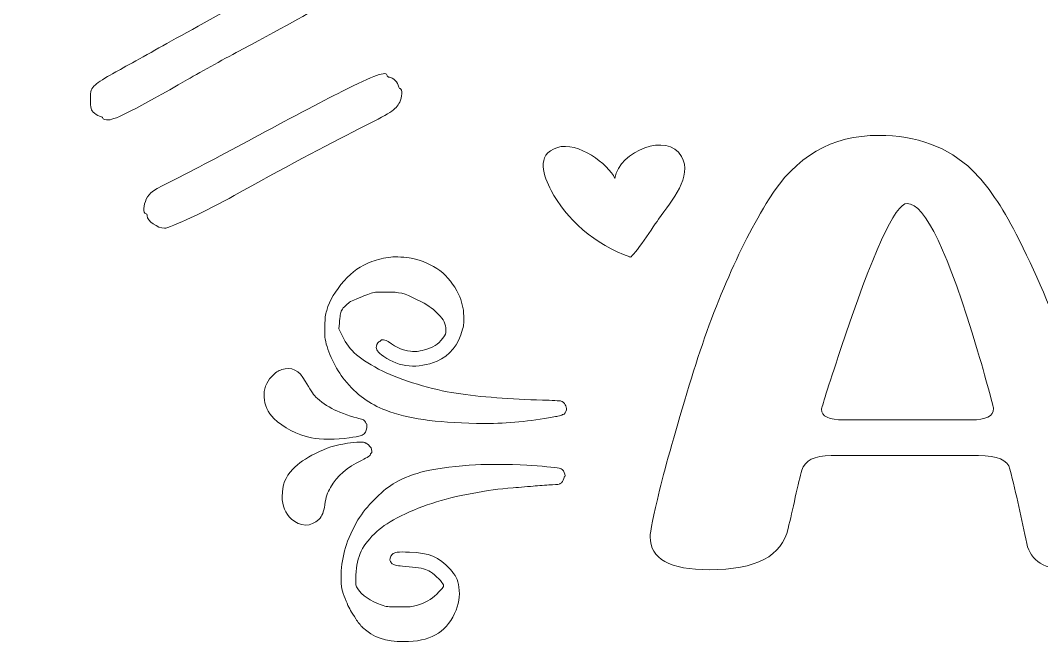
# Model space of a CAD drawing. Header units: inches. Extents: x 0.81 to 5.2, y -5.8 to -0.1.
# Drawn here: x 0.809 to 3.003, y -4.289 to -2.953 of the extents above; entities that cross this region are included whole.
import ezdxf

# ---------------------------------------------------------------- set-up
doc = ezdxf.new("R2010")
doc.units = ezdxf.units.IN
doc.header["$MEASUREMENT"] = 0
doc.layers.add('Layer 1', color=7, linetype='Continuous')

# ---------------------------------------------------------------- blocks, each defined once
blk = doc.blocks.new('block 7')
at = {"layer": 'Layer 1', "lineweight": 0}
blk.add_open_spline([(2.2293, -3.2454), (2.2, -3.193), (2.0964, -3.2329), (2.0861, -3.2928), (2.0727, -3.2623), (2.0062, -3.2123), (1.9628, -3.2263), (1.9146, -3.2418), (1.934, -3.289), (1.9492, -3.3185), (1.9795, -3.3777), (2.0451, -3.4373), (2.1186, -3.4613), (2.1207, -3.4694), (2.1642, -3.4035), (2.1802, -3.3804), (2.2091, -3.339), (2.2542, -3.2898), (2.2293, -3.2454)], degree=3, knots=[0, 0, 0, 0, 1, 1, 1, 2, 2, 2, 3, 3, 3, 4, 4, 4, 5, 5, 5, 6, 6, 6, 6], dxfattribs=at)
blk = doc.blocks.new('block 34')
at = {"layer": 'Layer 1', "lineweight": 0}
blk.add_open_spline([(1.3789, -1.6968), (1.3743, -1.6975), (1.3708, -1.6996), (1.3708, -1.7013), (1.3708, -1.7031), (1.3676, -1.7056), (1.3637, -1.7066), (1.3598, -1.7077), (1.3567, -1.7109), (1.3567, -1.7137), (1.3567, -1.7162), (1.3549, -1.719), (1.3524, -1.7197), (1.35, -1.7208), (1.3482, -1.7282), (1.3482, -1.7388), (1.3485, -1.7571), (1.3588, -1.7769), (1.4291, -1.8938), (1.4428, -1.9171), (1.4693, -1.9616), (1.4873, -1.9927), (1.5329, -2.0707), (1.5562, -2.1053), (1.5671, -2.111), (1.5788, -2.1174), (1.6035, -2.117), (1.6077, -2.1106), (1.6095, -2.1078), (1.6109, -2.1071), (1.6109, -2.1085), (1.6109, -2.1124), (1.6187, -2.1046), (1.6265, -2.0923), (1.636, -2.0778), (1.6314, -2.058), (1.6113, -2.0262), (1.6017, -2.0118), (1.5851, -1.9839), (1.5738, -1.9644), (1.5629, -1.945), (1.5357, -1.8988), (1.5138, -1.862), (1.4919, -1.825), (1.4626, -1.7759), (1.4488, -1.7522), (1.4354, -1.7285), (1.4206, -1.707), (1.416, -1.7042), (1.4065, -1.6978), (1.3899, -1.6946), (1.3789, -1.6968)], degree=3, knots=[0, 0, 0, 0, 1, 1, 1, 2, 2, 2, 3, 3, 3, 4, 4, 4, 5, 5, 5, 6, 6, 6, 7, 7, 7, 8, 8, 8, 9, 9, 9, 10, 10, 10, 11, 11, 11, 12, 12, 12, 13, 13, 13, 14, 14, 14, 15, 15, 15, 16, 16, 16, 17, 17, 17, 17], dxfattribs=at)
blk = doc.blocks.new('block 33')
at = {"layer": 'Layer 1'}
blk.add_blockref('block 34', (0, 0), dxfattribs=at)
blk = doc.blocks.new('block 36')
at = {"layer": 'Layer 1', "lineweight": 0}
blk.add_open_spline([(1.1307, -1.8839), (1.1232, -1.8871), (1.113, -1.8991), (1.113, -1.9051), (1.113, -1.9076), (1.1116, -1.9097), (1.1095, -1.9097), (1.1045, -1.9097), (1.1052, -1.933), (1.1105, -1.9426), (1.1239, -1.9666), (1.3185, -2.1714), (1.3521, -2.1965), (1.3694, -2.2099), (1.3722, -2.2106), (1.3888, -2.2092), (1.4022, -2.2078), (1.4089, -2.2049), (1.4153, -2.1982), (1.4199, -2.1933), (1.4238, -2.1873), (1.4238, -2.1852), (1.4238, -2.1834), (1.4255, -2.1816), (1.4273, -2.1816), (1.4294, -2.1816), (1.4308, -2.1753), (1.4308, -2.1675), (1.4308, -2.1597), (1.4294, -2.1534), (1.4273, -2.1534), (1.4255, -2.1534), (1.4238, -2.1513), (1.4238, -2.1484), (1.4238, -2.146), (1.4146, -2.1354), (1.4036, -2.1248), (1.368, -2.0919), (1.273, -1.9941), (1.2302, -1.9468), (1.2076, -1.9217), (1.1854, -1.897), (1.1812, -1.8924), (1.1751, -1.8857), (1.1691, -1.8836), (1.1547, -1.8829), (1.1444, -1.8822), (1.1335, -1.8825), (1.1307, -1.8839)], degree=3, knots=[0, 0, 0, 0, 1, 1, 1, 2, 2, 2, 3, 3, 3, 4, 4, 4, 5, 5, 5, 6, 6, 6, 7, 7, 7, 8, 8, 8, 9, 9, 9, 10, 10, 10, 11, 11, 11, 12, 12, 12, 13, 13, 13, 14, 14, 14, 15, 15, 15, 16, 16, 16, 16], dxfattribs=at)
blk = doc.blocks.new('block 35')
at = {"layer": 'Layer 1'}
blk.add_blockref('block 36', (0, 0), dxfattribs=at)
blk = doc.blocks.new('block 38')
at = {"layer": 'Layer 1', "lineweight": 0}
blk.add_open_spline([(0.9315, -2.218), (0.9142, -2.2289), (0.9075, -2.2374), (0.9057, -2.2523), (0.9029, -2.2727), (0.9114, -2.2879), (0.9325, -2.2992), (0.9954, -2.3335), (1.286, -2.4465), (1.3111, -2.4465), (1.3274, -2.4465), (1.3436, -2.4355), (1.3521, -2.4189), (1.3574, -2.4091), (1.3584, -2.3864), (1.3535, -2.3864), (1.3517, -2.3864), (1.3496, -2.3833), (1.3485, -2.3797), (1.3461, -2.3702), (1.3284, -2.36), (1.2949, -2.349), (1.2359, -2.3296), (1.1225, -2.2854), (1.0441, -2.2512), (0.9615, -2.2155), (0.9435, -2.2102), (0.9315, -2.218)], degree=3, knots=[0, 0, 0, 0, 1, 1, 1, 2, 2, 2, 3, 3, 3, 4, 4, 4, 5, 5, 5, 6, 6, 6, 7, 7, 7, 8, 8, 8, 9, 9, 9, 9], dxfattribs=at)
blk = doc.blocks.new('block 37')
at = {"layer": 'Layer 1'}
blk.add_blockref('block 38', (0, 0), dxfattribs=at)
blk = doc.blocks.new('block 40')
at = {"layer": 'Layer 1', "lineweight": 0}
blk.add_open_spline([(1.2949, -2.6442), (1.2832, -2.646), (1.2285, -2.6488), (1.173, -2.651), (1.1176, -2.6534), (1.0501, -2.6566), (1.0229, -2.6584), (0.9958, -2.6601), (0.947, -2.6619), (0.9149, -2.6619), (0.8425, -2.6619), (0.8326, -2.6651), (0.8174, -2.6926), (0.8089, -2.7075), (0.8125, -2.7202), (0.8298, -2.7396), (0.8375, -2.7484), (0.8386, -2.7484), (0.8969, -2.7495), (0.9294, -2.7502), (0.983, -2.7491), (1.0159, -2.747), (1.0491, -2.7449), (1.1324, -2.7406), (1.2013, -2.7378), (1.2726, -2.7346), (1.3312, -2.7308), (1.3372, -2.7283), (1.3503, -2.7233), (1.3637, -2.7117), (1.3637, -2.7053), (1.3637, -2.7029), (1.3655, -2.7007), (1.3673, -2.7007), (1.3722, -2.7007), (1.3715, -2.6785), (1.3662, -2.6683), (1.3577, -2.6517), (1.3411, -2.6404), (1.3259, -2.6411), (1.3203, -2.6414), (1.3065, -2.6428), (1.2949, -2.6442)], degree=3, knots=[0, 0, 0, 0, 1, 1, 1, 2, 2, 2, 3, 3, 3, 4, 4, 4, 5, 5, 5, 6, 6, 6, 7, 7, 7, 8, 8, 8, 9, 9, 9, 10, 10, 10, 11, 11, 11, 12, 12, 12, 13, 13, 13, 14, 14, 14, 14], dxfattribs=at)
blk = doc.blocks.new('block 39')
at = {"layer": 'Layer 1'}
blk.add_blockref('block 40', (0, 0), dxfattribs=at)
blk = doc.blocks.new('block 42')
at = {"layer": 'Layer 1', "lineweight": 0}
blk.add_open_spline([(1.3037, -2.9038), (1.2444, -2.9359), (1.1596, -2.9826), (1.1148, -3.0076), (1.0703, -3.0327), (1.0215, -3.0595), (1.0071, -3.0677), (0.9926, -3.0754), (0.976, -3.0864), (0.97, -3.0917), (0.9604, -3.1001), (0.9594, -3.103), (0.9594, -3.1231), (0.9594, -3.1418), (0.9604, -3.1461), (0.9679, -3.1524), (0.9724, -3.1566), (0.9784, -3.1598), (0.9813, -3.1598), (0.9837, -3.1598), (0.9859, -3.1612), (0.9859, -3.1634), (0.9859, -3.1651), (0.9915, -3.1669), (0.9986, -3.1669), (1.012, -3.1669), (1.059, -3.1429), (1.1677, -3.0804), (1.1988, -3.0624), (1.2521, -3.033), (1.286, -3.015), (1.3831, -2.9635), (1.4499, -2.9264), (1.4559, -2.9197), (1.4591, -2.9165), (1.4637, -2.9084), (1.4661, -2.9013), (1.4757, -2.8752), (1.4524, -2.8452), (1.4223, -2.8455), (1.4149, -2.8459), (1.3754, -2.8653), (1.3037, -2.9038)], degree=3, knots=[0, 0, 0, 0, 1, 1, 1, 2, 2, 2, 3, 3, 3, 4, 4, 4, 5, 5, 5, 6, 6, 6, 7, 7, 7, 8, 8, 8, 9, 9, 9, 10, 10, 10, 11, 11, 11, 12, 12, 12, 13, 13, 13, 14, 14, 14, 14], dxfattribs=at)
blk = doc.blocks.new('block 41')
at = {"layer": 'Layer 1'}
blk.add_blockref('block 42', (0, 0), dxfattribs=at)
blk = doc.blocks.new('block 44')
at = {"layer": 'Layer 1', "lineweight": 0}
blk.add_open_spline([(1.4997, -3.1058), (1.4591, -3.1263), (1.374, -3.1711), (1.3108, -3.2054), (1.2475, -3.2396), (1.1734, -3.2785), (1.1462, -3.2923), (1.0904, -3.3198), (1.0872, -3.3223), (1.0794, -3.3375), (1.0734, -3.3495), (1.0724, -3.3682), (1.0777, -3.3682), (1.0798, -3.3682), (1.0812, -3.3707), (1.0812, -3.3735), (1.0812, -3.3841), (1.1038, -3.4), (1.1186, -3.4), (1.1292, -3.4), (1.2108, -3.3615), (1.2684, -3.3297), (1.3704, -3.2728), (1.4683, -3.2206), (1.535, -3.187), (1.606, -3.1514), (1.6141, -3.1461), (1.6243, -3.1287), (1.6293, -3.1196), (1.63, -3.0998), (1.625, -3.0998), (1.6233, -3.0998), (1.6215, -3.0973), (1.6215, -3.0945), (1.6215, -3.0917), (1.6183, -3.086), (1.6145, -3.0821), (1.6106, -3.0783), (1.6049, -3.0751), (1.6021, -3.0751), (1.5993, -3.0751), (1.5968, -3.0733), (1.5968, -3.0715), (1.5968, -3.0609), (1.5693, -3.0705), (1.4997, -3.1058)], degree=3, knots=[0, 0, 0, 0, 1, 1, 1, 2, 2, 2, 3, 3, 3, 4, 4, 4, 5, 5, 5, 6, 6, 6, 7, 7, 7, 8, 8, 8, 9, 9, 9, 10, 10, 10, 11, 11, 11, 12, 12, 12, 13, 13, 13, 14, 14, 14, 15, 15, 15, 15], dxfattribs=at)
blk = doc.blocks.new('block 43')
at = {"layer": 'Layer 1'}
blk.add_blockref('block 44', (0, 0), dxfattribs=at)
blk = doc.blocks.new('block 32')
at = {"layer": 'Layer 1'}
for name in ['block 33', 'block 35', 'block 37', 'block 39', 'block 41', 'block 43']:
    blk.add_blockref(name, (0, 0), dxfattribs=at)
blk = doc.blocks.new('block 18')
at = {"layer": 'Layer 1'}
blk.add_blockref('block 32', (0, 0), dxfattribs=at)
blk = doc.blocks.new('block 77')
at = {"layer": 'Layer 1', "lineweight": 0}
blk.add_open_spline([(1.9706, -3.7716), (1.9689, -3.771), (1.9508, -3.7699), (1.9305, -3.7695), (1.8633, -3.7679), (1.7977, -3.7628), (1.7449, -3.7549), (1.6959, -3.7476), (1.6251, -3.7262), (1.5878, -3.7075), (1.5375, -3.6821), (1.5162, -3.6638), (1.5008, -3.6321), (1.5008, -3.6321), (1.493, -3.6162), (1.493, -3.6162), (1.493, -3.6162), (1.4943, -3.6044), (1.4943, -3.6044), (1.495, -3.5978), (1.4959, -3.59), (1.4961, -3.5869), (1.4964, -3.5838), (1.4979, -3.579), (1.4993, -3.5761), (1.502, -3.571), (1.5132, -3.5603), (1.5185, -3.5577), (1.5375, -3.549), (1.5495, -3.5439), (1.5589, -3.5409), (1.5697, -3.5372), (1.5711, -3.537), (1.5945, -3.5372), (1.6254, -3.5373), (1.632, -3.5389), (1.6616, -3.5537), (1.6847, -3.5653), (1.6914, -3.5698), (1.7063, -3.5844), (1.7186, -3.5964), (1.7231, -3.6057), (1.7232, -3.6189), (1.7232, -3.628), (1.7232, -3.6281), (1.7164, -3.6367), (1.7054, -3.6504), (1.6971, -3.6557), (1.677, -3.6615), (1.663, -3.6655), (1.6595, -3.6659), (1.6473, -3.6643), (1.6287, -3.662), (1.62, -3.6582), (1.5993, -3.6437), (1.5938, -3.6399), (1.5839, -3.6388), (1.5829, -3.6418), (1.5826, -3.6426), (1.5818, -3.6433), (1.581, -3.6433), (1.5785, -3.6433), (1.5748, -3.6487), (1.5739, -3.6536), (1.5725, -3.6609), (1.5762, -3.6659), (1.5897, -3.6755), (1.6232, -3.6995), (1.6628, -3.703), (1.7042, -3.6857), (1.7309, -3.6746), (1.7506, -3.65), (1.759, -3.6173), (1.762, -3.6059), (1.7623, -3.6025), (1.7618, -3.5892), (1.7609, -3.5711), (1.7576, -3.557), (1.7504, -3.542), (1.7302, -3.4999), (1.697, -3.4744), (1.6486, -3.4644), (1.6386, -3.4623), (1.6135, -3.4608), (1.6051, -3.4619), (1.5905, -3.4637), (1.5764, -3.4672), (1.5641, -3.4718), (1.5397, -3.481), (1.5224, -3.4929), (1.5046, -3.513), (1.4851, -3.5352), (1.4734, -3.5547), (1.467, -3.5766), (1.4641, -3.5868), (1.4635, -3.5917), (1.463, -3.6096), (1.4627, -3.6213), (1.4631, -3.6343), (1.4639, -3.6387), (1.4685, -3.6648), (1.4866, -3.703), (1.5055, -3.7262), (1.5314, -3.7579), (1.5587, -3.778), (1.5938, -3.7913), (1.642, -3.8094), (1.6981, -3.8176), (1.7888, -3.8197), (1.8386, -3.8209), (1.8855, -3.8174), (1.9351, -3.8089), (1.9457, -3.807), (1.9585, -3.8049), (1.9635, -3.8042), (1.9687, -3.8034), (1.973, -3.8023), (1.9732, -3.8016), (1.9734, -3.8009), (1.9742, -3.8004), (1.975, -3.8004), (1.9774, -3.8004), (1.9812, -3.795), (1.982, -3.7906), (1.9834, -3.7835), (1.9779, -3.7743), (1.9706, -3.7716)], degree=3, knots=[0, 0, 0, 0, 1, 1, 1, 2, 2, 2, 3, 3, 3, 4, 4, 4, 5, 5, 5, 6, 6, 6, 7, 7, 7, 8, 8, 8, 9, 9, 9, 10, 10, 10, 11, 11, 11, 12, 12, 12, 13, 13, 13, 14, 14, 14, 15, 15, 15, 16, 16, 16, 17, 17, 17, 18, 18, 18, 19, 19, 19, 20, 20, 20, 21, 21, 21, 22, 22, 22, 23, 23, 23, 24, 24, 24, 25, 25, 25, 26, 26, 26, 27, 27, 27, 28, 28, 28, 29, 29, 29, 30, 30, 30, 31, 31, 31, 32, 32, 32, 33, 33, 33, 34, 34, 34, 35, 35, 35, 36, 36, 36, 37, 37, 37, 38, 38, 38, 39, 39, 39, 40, 40, 40, 41, 41, 41, 42, 42, 42, 42], dxfattribs=at)
blk = doc.blocks.new('block 76')
at = {"layer": 'Layer 1'}
blk.add_blockref('block 77', (0, 0), dxfattribs=at)
blk = doc.blocks.new('block 79')
at = {"layer": 'Layer 1', "lineweight": 0}
blk.add_open_spline([(1.5153, -3.8507), (1.5258, -3.8491), (1.5365, -3.8473), (1.5391, -3.8466), (1.5455, -3.8449), (1.5504, -3.8402), (1.5521, -3.8341), (1.5538, -3.8277), (1.554, -3.8202), (1.5524, -3.8202), (1.5517, -3.8202), (1.5509, -3.8189), (1.5504, -3.8172), (1.5495, -3.8135), (1.5441, -3.8102), (1.5364, -3.809), (1.5261, -3.8074), (1.4957, -3.7967), (1.4832, -3.7904), (1.4688, -3.7832), (1.4527, -3.7719), (1.4437, -3.7629), (1.4374, -3.7564), (1.4305, -3.7461), (1.4209, -3.7285), (1.4083, -3.7057), (1.3905, -3.6969), (1.3705, -3.7039), (1.3629, -3.7064), (1.3574, -3.7102), (1.3485, -3.7192), (1.3252, -3.7426), (1.3275, -3.7834), (1.3538, -3.8093), (1.3732, -3.8283), (1.4044, -3.8445), (1.4341, -3.8508), (1.453, -3.8548), (1.4886, -3.8548), (1.5153, -3.8507)], degree=3, knots=[0, 0, 0, 0, 1, 1, 1, 2, 2, 2, 3, 3, 3, 4, 4, 4, 5, 5, 5, 6, 6, 6, 7, 7, 7, 8, 8, 8, 9, 9, 9, 10, 10, 10, 11, 11, 11, 12, 12, 12, 13, 13, 13, 13], dxfattribs=at)
blk = doc.blocks.new('block 78')
at = {"layer": 'Layer 1'}
blk.add_blockref('block 79', (0, 0), dxfattribs=at)
blk = doc.blocks.new('block 81')
at = {"layer": 'Layer 1', "lineweight": 0}
blk.add_open_spline([(1.5615, -3.8853), (1.5615, -3.8844), (1.5622, -3.8836), (1.5628, -3.8836), (1.5648, -3.8836), (1.5644, -3.8766), (1.5623, -3.8725), (1.56, -3.8681), (1.554, -3.8625), (1.5515, -3.8625), (1.5505, -3.8625), (1.5496, -3.8618), (1.5496, -3.8611), (1.5496, -3.859), (1.5297, -3.8598), (1.5116, -3.8625), (1.4845, -3.8666), (1.467, -3.8721), (1.4427, -3.8842), (1.4217, -3.8948), (1.4065, -3.9055), (1.3941, -3.9184), (1.3775, -3.9359), (1.3715, -3.9512), (1.3714, -3.9768), (1.3714, -3.9969), (1.3781, -4.0132), (1.3912, -4.0253), (1.4098, -4.0423), (1.4342, -4.0425), (1.4502, -4.026), (1.4576, -4.0183), (1.4605, -4.0111), (1.463, -3.9945), (1.4654, -3.9781), (1.4685, -3.9685), (1.475, -3.9574), (1.4895, -3.9326), (1.5107, -3.9141), (1.5417, -3.8992), (1.5558, -3.8924), (1.5615, -3.8885), (1.5615, -3.8853)], degree=3, knots=[0, 0, 0, 0, 1, 1, 1, 2, 2, 2, 3, 3, 3, 4, 4, 4, 5, 5, 5, 6, 6, 6, 7, 7, 7, 8, 8, 8, 9, 9, 9, 10, 10, 10, 11, 11, 11, 12, 12, 12, 13, 13, 13, 14, 14, 14, 14], dxfattribs=at)
blk = doc.blocks.new('block 80')
at = {"layer": 'Layer 1'}
blk.add_blockref('block 81', (0, 0), dxfattribs=at)
blk = doc.blocks.new('block 83')
at = {"layer": 'Layer 1', "lineweight": 0}
blk.add_open_spline([(1.9691, -3.9167), (1.965, -3.9154), (1.9397, -3.9126), (1.9074, -3.91), (1.8852, -3.9081), (1.8127, -3.9074), (1.7866, -3.9087), (1.752, -3.9104), (1.7053, -3.9163), (1.6777, -3.9227), (1.6563, -3.9274), (1.6313, -3.9371), (1.6147, -3.9467), (1.5884, -3.962), (1.5577, -3.9921), (1.5376, -4.0218), (1.529, -4.0345), (1.5158, -4.062), (1.5093, -4.0803), (1.4976, -4.114), (1.4944, -4.1628), (1.5023, -4.1853), (1.5079, -4.2007), (1.5138, -4.2143), (1.5185, -4.2217), (1.5208, -4.2257), (1.5258, -4.2339), (1.5297, -4.2401), (1.5334, -4.2463), (1.5398, -4.2544), (1.5441, -4.2583), (1.5676, -4.2803), (1.5925, -4.2889), (1.6328, -4.2889), (1.6889, -4.2889), (1.7218, -4.2708), (1.7417, -4.2287), (1.7512, -4.2086), (1.7541, -4.1915), (1.7511, -4.1717), (1.7486, -4.155), (1.7442, -4.1461), (1.7322, -4.1331), (1.7078, -4.1067), (1.6874, -4.0981), (1.6452, -4.0965), (1.6191, -4.0956), (1.6132, -4.0964), (1.608, -4.1014), (1.603, -4.1062), (1.6012, -4.1136), (1.6043, -4.1166), (1.6055, -4.1178), (1.6064, -4.1194), (1.6064, -4.12), (1.6064, -4.1219), (1.6146, -4.1251), (1.6212, -4.1259), (1.6243, -4.1261), (1.6346, -4.127), (1.644, -4.1278), (1.6654, -4.1297), (1.6775, -4.1321), (1.6867, -4.1365), (1.6946, -4.1404), (1.7131, -4.1578), (1.7165, -4.1645), (1.7186, -4.1688), (1.7186, -4.1692), (1.7165, -4.1725), (1.7153, -4.1743), (1.7095, -4.1808), (1.7036, -4.1866), (1.6915, -4.1986), (1.6789, -4.2059), (1.6599, -4.2113), (1.6503, -4.214), (1.6465, -4.2143), (1.6229, -4.2143), (1.5966, -4.2143), (1.5965, -4.2142), (1.5842, -4.21), (1.5615, -4.2022), (1.5425, -4.1891), (1.5336, -4.1751), (1.5291, -4.1682), (1.5291, -4.168), (1.5294, -4.1536), (1.5301, -4.1107), (1.5406, -4.0852), (1.5695, -4.0571), (1.5839, -4.0432), (1.5957, -4.035), (1.6184, -4.023), (1.6655, -3.9983), (1.716, -3.9817), (1.7793, -3.9701), (1.8125, -3.964), (1.8372, -3.9607), (1.8678, -3.9582), (1.8819, -3.9571), (1.9033, -3.9553), (1.9153, -3.9542), (1.9273, -3.953), (1.944, -3.952), (1.9523, -3.9517), (1.9618, -3.9514), (1.9676, -3.9507), (1.9679, -3.9497), (1.9681, -3.9489), (1.9691, -3.9483), (1.9698, -3.9483), (1.9721, -3.9481), (1.9755, -3.943), (1.9766, -3.938), (1.9771, -3.9357), (1.978, -3.9338), (1.9786, -3.9338), (1.9803, -3.9338), (1.9784, -3.9253), (1.9758, -3.9216), (1.9745, -3.9196), (1.9714, -3.9175), (1.9691, -3.9167)], degree=3, knots=[0, 0, 0, 0, 1, 1, 1, 2, 2, 2, 3, 3, 3, 4, 4, 4, 5, 5, 5, 6, 6, 6, 7, 7, 7, 8, 8, 8, 9, 9, 9, 10, 10, 10, 11, 11, 11, 12, 12, 12, 13, 13, 13, 14, 14, 14, 15, 15, 15, 16, 16, 16, 17, 17, 17, 18, 18, 18, 19, 19, 19, 20, 20, 20, 21, 21, 21, 22, 22, 22, 23, 23, 23, 24, 24, 24, 25, 25, 25, 26, 26, 26, 27, 27, 27, 28, 28, 28, 29, 29, 29, 30, 30, 30, 31, 31, 31, 32, 32, 32, 33, 33, 33, 34, 34, 34, 35, 35, 35, 36, 36, 36, 37, 37, 37, 38, 38, 38, 39, 39, 39, 40, 40, 40, 41, 41, 41, 41], dxfattribs=at)
blk = doc.blocks.new('block 82')
at = {"layer": 'Layer 1'}
blk.add_blockref('block 83', (0, 0), dxfattribs=at)
blk = doc.blocks.new('block 75')
at = {"layer": 'Layer 1'}
for name in ['block 76', 'block 78', 'block 80', 'block 82']:
    blk.add_blockref(name, (0, 0), dxfattribs=at)
blk = doc.blocks.new('block 86')
at = {"layer": 'Layer 1', "lineweight": 0}
for points, knots in [([(2.474, -3.9781), (2.4683, -4.0036), (2.4633, -4.0261), (2.4586, -4.0456), (2.4458, -4.1049), (2.3893, -4.1344), (2.2893, -4.1344), (2.2044, -4.1344), (2.162, -4.1109), (2.162, -4.0637), (2.162, -4.0525), (2.1688, -4.0189), (2.1825, -3.9631), (2.1961, -3.9073), (2.2173, -3.832), (2.2461, -3.7372), (2.2946, -3.5764), (2.3518, -3.443), (2.4178, -3.3369), (2.4738, -3.2457), (2.5523, -3.2002), (2.6531, -3.2002), (2.7349, -3.2002), (2.802, -3.2251), (2.8543, -3.2752), (2.8868, -3.3071), (2.9183, -3.353), (2.9486, -3.4126), (3.0297, -3.5718), (3.0976, -3.7614), (3.1521, -3.9815), (3.1597, -4.0102), (3.1635, -4.0339), (3.1635, -4.0522), (3.1635, -4.0742), (3.159, -4.0915), (3.1498, -4.1039), (3.1346, -4.1243), (3.1055, -4.1344), (3.0623, -4.1344), (3.01, -4.1344), (2.9797, -4.1156), (2.9714, -4.078), (2.9607, -4.0256), (2.9486, -3.9723), (2.935, -3.9179), (2.9304, -3.8986), (2.9081, -3.889), (2.8679, -3.889), (2.8679, -3.889), (2.5507, -3.889), (2.5507, -3.889), (2.5151, -3.889), (2.4943, -3.8994), (2.4882, -3.9202), (2.4844, -3.9335), (2.4797, -3.9527), (2.474, -3.9781)], [0, 0, 0, 0, 1, 1, 1, 2, 2, 2, 3, 3, 3, 4, 4, 4, 5, 5, 5, 6, 6, 6, 7, 7, 7, 8, 8, 8, 9, 9, 9, 10, 10, 10, 11, 11, 11, 12, 12, 12, 13, 13, 13, 14, 14, 14, 15, 15, 15, 16, 16, 16, 17, 17, 17, 18, 18, 18, 19, 19, 19, 19]), ([(2.852, -3.8122), (2.8838, -3.8122), (2.8998, -3.804), (2.8998, -3.7876), (2.8998, -3.7836), (2.8884, -3.7422), (2.8657, -3.6634), (2.8027, -3.4522), (2.7523, -3.3466), (2.7145, -3.3466), (2.6887, -3.3466), (2.6409, -3.4514), (2.5712, -3.661), (2.5439, -3.743), (2.5303, -3.7859), (2.5303, -3.7894), (2.5303, -3.8047), (2.5462, -3.8122), (2.578, -3.8122), (2.578, -3.8122), (2.852, -3.8122), (2.852, -3.8122)], [0, 0, 0, 0, 1, 1, 1, 2, 2, 2, 3, 3, 3, 4, 4, 4, 5, 5, 5, 6, 6, 6, 7, 7, 7, 7])]:
    blk.add_open_spline(points, degree=3, knots=knots, dxfattribs=at)
blk = doc.blocks.new('block 85')
at = {"layer": 'Layer 1'}
blk.add_blockref('block 86', (0, 0), dxfattribs=at)
blk = doc.blocks.new('block 88')
at = {"layer": 'Layer 1', "lineweight": 0}
blk.add_open_spline([(3.625, -4.0343), (3.625, -4.1011), (3.5768, -4.1344), (3.4806, -4.1344), (3.4382, -4.1344), (3.4079, -4.1292), (3.3897, -4.1188), (3.3768, -4.1121), (3.3673, -4.1039), (3.3613, -4.0942), (3.3521, -4.0803), (3.3476, -4.0586), (3.3476, -4.0294), (3.3476, -4.0294), (3.3476, -3.3105), (3.3476, -3.3105), (3.3476, -3.3009), (3.3389, -3.2961), (3.3215, -3.2961), (3.3215, -3.2961), (3.1975, -3.2961), (3.1975, -3.2961), (3.1604, -3.2961), (3.1322, -3.2922), (3.1129, -3.2841), (3.0935, -3.2761), (3.0839, -3.2673), (3.0839, -3.2578), (3.0839, -3.243), (3.0932, -3.2321), (3.1118, -3.2254), (3.1303, -3.2185), (3.1525, -3.2144), (3.1782, -3.2127), (3.204, -3.2112), (3.2275, -3.2103), (3.2487, -3.2103), (3.2487, -3.2103), (3.7239, -3.2103), (3.7239, -3.2103), (3.7451, -3.2103), (3.7686, -3.2112), (3.7944, -3.2127), (3.8201, -3.2144), (3.8423, -3.2185), (3.8609, -3.2254), (3.8794, -3.2321), (3.8887, -3.243), (3.8887, -3.2578), (3.8887, -3.2673), (3.879, -3.2761), (3.8597, -3.2841), (3.8404, -3.2922), (3.8121, -3.2961), (3.775, -3.2961), (3.775, -3.2961), (3.6523, -3.2961), (3.6523, -3.2961), (3.634, -3.2961), (3.625, -3.3009), (3.625, -3.3105), (3.625, -3.3105), (3.625, -4.0343), (3.625, -4.0343)], degree=3, knots=[0, 0, 0, 0, 1, 1, 1, 2, 2, 2, 3, 3, 3, 4, 4, 4, 5, 5, 5, 6, 6, 6, 7, 7, 7, 8, 8, 8, 9, 9, 9, 10, 10, 10, 11, 11, 11, 12, 12, 12, 13, 13, 13, 14, 14, 14, 15, 15, 15, 16, 16, 16, 17, 17, 17, 18, 18, 18, 19, 19, 19, 20, 20, 20, 21, 21, 21, 21], dxfattribs=at)
blk = doc.blocks.new('block 87')
at = {"layer": 'Layer 1'}
blk.add_blockref('block 88', (0, 0), dxfattribs=at)
blk = doc.blocks.new('block 84')
at = {"layer": 'Layer 1'}
for name in ['block 85', 'block 87']:
    blk.add_blockref(name, (0, 0), dxfattribs=at)
blk = doc.blocks.new('block 65')
at = {"layer": 'Layer 1'}
for name in ['block 84', 'block 75']:
    blk.add_blockref(name, (0, 0), dxfattribs=at)

msp = doc.modelspace()

# ---------------------------------------------------------------- block references
at = {"layer": 'Layer 1'}
for name in ['block 18', 'block 65', 'block 7']:
    msp.add_blockref(name, (0, 0), dxfattribs=at)

doc.saveas('drawing.dxf')
